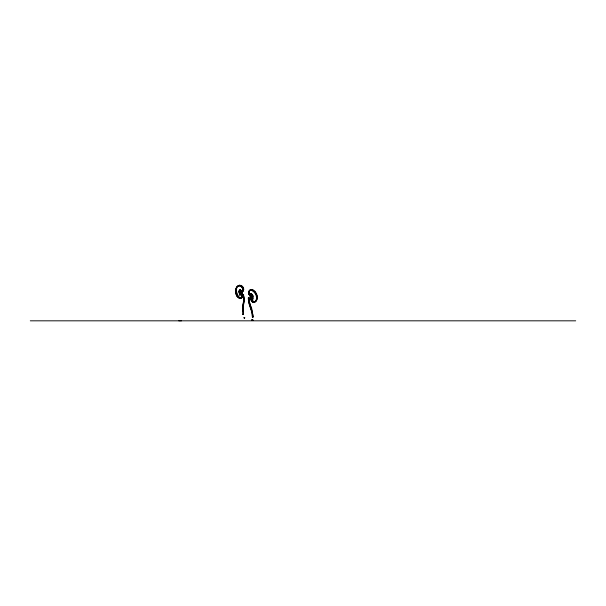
<?xml version="1.0" encoding="UTF-8"?>
<svg xmlns="http://www.w3.org/2000/svg" width="606" height="606" viewBox="0 0 606 606"><rect width="100%" height="100%" fill="white"/><g stroke="black" fill="none" stroke-linecap="round" stroke-linejoin="round"><path stroke-width="0.91" d="M252.21 296.849L250.778 298.288L252.134 296.539L250.899 297.788C249.43 301.796 255.99 304.545 256.33 299.515C257.77 295.448 252.687 287.517 248.566 291.433L248.596 293.592L249.354 295.13L250.051 295.546L251.604 294.243L251.755 294.895M256.33 299.515L257.088 298.758L255.111 301.917C261.012 298.19 253.793 284.956 248.566 291.433M251.437 298.334L251.376 297.296M240.65 293.289L240.862 291.206L241.62 290.448L242.551 291.281L243.188 291.039C245.619 287.214 239.438 282.722 236.923 286.949L238.688 285.449M237.681 286.191C233.583 289.032 235.567 298.872 240.938 298.16L241.756 296.099L240.802 293.531L241.559 292.774L240.476 294.554M241.62 290.448L240.847 291.865M250.854 297.031L250.793 297.894L251.884 296.842L251.967 295.887L251.604 295.38L250.998 295.614L250.846 295.001L251.604 294.243M239.817 293.842L239.309 294.796L240.044 293.592L239.325 293.024L239.317 293.509M250.899 299.531L251.657 298.773L251.21 300.455L251.967 299.697L251.543 301.061L252.301 300.303L253.429 301.379L253.331 302.341L254.634 301.659L254.482 302.288L255.24 301.53L252.157 301.788L251.657 297.031M241.552 293.084C243.014 293.751 242.733 296.364 241.696 297.402L240.052 297.554L237.097 296.395L237.294 294.614L236.242 289.986L237.06 286.941L236.302 287.698M239.067 290.713L240.037 291.63L239.809 289.744M243.104 294.955L242.635 295.433L243.779 299.894L242.817 306.174L243.377 305.886L244.476 299.705L243.483 294.751L242.809 295.319L243.892 299.864L242.801 306.015L242.824 311.628M243.377 294.864L244.354 299.735L243.059 306.113M240.218 291.342L242.43 291.797C244.195 289.032 241.067 284.888 237.931 286.206M250.808 294.789L249.687 293.713L249.127 291.706L249.96 289.926M240.938 298.16L242.173 296.796L240.938 298.16L241.241 297.614L239.84 298.394L240.052 297.554L238.65 297.985L239.408 297.228L237.916 297.387L238.673 296.629L237.294 294.614L236.537 295.372L236.916 293.66L236.158 294.418M252.376 294.63L251.422 295.614L251.641 293.88M240.324 289.721L239.961 290.827L240.203 290.077M252.543 317.218L252.376 317.105C252.467 310.325 248.043 304.485 248.354 297.811L249.339 298.031L249.339 302.296L251.687 308.636L253.149 317.006M252.361 316.15C252.657 309.825 247.543 303.788 248.74 297.796C249.286 303.78 252.543 310.386 253.088 316.855L252.838 317.105M249.157 298.046L248.422 298.107M249.339 298.031L248.869 298.5L248.24 298.122M251.702 294.501L251.982 294.183L251.475 294.463M243.938 299.75L244.407 299.879M252.376 317.105L253.232 316.802M242.695 314.484L243.551 314.181L242.695 314.484L242.983 305.742L243.377 305.886L243.551 314.181M243.354 314.37L243.256 305.909L242.885 306.106M250.604 296.395L250.46 295.387M242.12 292.509L242.112 292.024M251.179 308.81L251.687 308.636L251.089 308.818M243.673 294.743L243.195 295.213M240.438 290.16L240.688 289.774L240.082 290.425M240.279 292.706L240.999 291.986L240.65 293.554M240.65 293.902L241.408 292.077L241.173 291.554L240.627 291.789M244.46 317.87L244.407 318.097M252.134 296.539L250.899 297.788L251.952 296.811M240.794 293.842L241.559 292.774M241.415 297.554L242.514 295.342L241.756 296.099M240.582 294.774L240.074 294.66L240.203 295.092L239.908 294.152L239.741 295.175L239.506 294.561M243.673 317.9L244.112 317.461M235.764 288.865L236.522 288.108M238.961 285.934L239.718 285.176M235.484 290.744L236.242 289.986M240.165 286.115L240.915 285.358M240.893 286.433L241.65 285.668M235.522 291.872L236.279 291.115M241.658 287.032L242.415 286.274M235.787 293.236L236.545 292.478M242.468 288.039L243.226 287.282M242.885 289.214L243.642 288.456M241.18 291.751L241.938 290.994M242.885 290.372L243.642 289.615M237.097 296.395L237.855 295.637M242.733 291.221L243.491 290.463M242.43 291.797L243.188 291.039M241.044 293.88L241.802 293.122L241.393 294.205L242.15 293.448L241.627 294.789L242.385 294.031M239.294 298.311L240.052 297.554M239.84 298.394L240.597 297.637M240.484 298.379L241.241 297.614M249.877 290.319L250.634 289.562M248.369 292.463L249.127 291.706M250.558 290.221L251.316 289.463M251.763 290.395L252.52 289.638M248.596 293.592L249.354 292.834M248.93 294.471L249.687 293.713M252.869 290.963L253.626 290.206M249.354 295.13L250.111 294.365M250.626 295.44L251.384 294.683M254.058 291.978L254.815 291.221M254.846 292.903L255.603 292.145M255.634 294.198L256.391 293.44M256.293 296.122L257.05 295.364M256.474 297.213L257.232 296.455M252.157 301.788L252.914 301.03M252.672 302.136L253.429 301.379M256.474 298.47L257.232 297.713M253.331 302.341L254.088 301.583M253.876 302.417L254.634 301.659M255.755 301.182L256.512 300.425M253.043 297.463L251.808 297.531L253.164 298.97L252.452 297.887M252.429 297.652L252.899 297.705M242.18 291.812L242.188 292.539L241.483 292.94M243.847 299.72L244.476 299.705L243.892 299.864M251.066 295.955L251.71 296.137M251.331 297.334L250.695 297.16M252.058 320.279L252.194 319.862M250.263 296.773L250.967 296.069L250.498 295.107L249.884 296.44M251.808 297.531L252.793 297.228M248.786 302.659L249.339 302.296L248.854 302.583M252.088 295.092L252.604 295.046M251.846 298.576L252.301 299L252.058 298.122L252.793 299.212L252.55 298.644M178.815 320.824L181.535 320.794M30.3 320.824L575.7 320.824M240.044 293.592L239.302 293.296L239.787 293.584M252.558 320.241L252.914 319.885M251.081 294.107L250.748 293.652L251.346 294.849L251.111 293.705L251.142 294.425M250.437 297.41L250.801 297.917L250.748 297.281M239.878 290.403L239.521 289.971L239.741 290.365M248.528 293.228L248.808 294.471M252.338 298.319L252.384 298.72M240.021 294.342L240.059 294.758M239.211 290.335L239.241 290.865M251.111 298.569L251.043 299.622L251.111 298.569M251.778 319.976C251.861 321.468 252.702 318.764 251.778 319.976M244.392 317.847C244.241 319.354 245.354 316.65 244.392 317.847M252.399 319.695L253.073 320.43L252.399 319.695M253.013 295.675L251.77 296.47L253.308 296.645L252.52 296.342L253.013 295.675M239.059 292.084L238.673 292.228L239.855 292.456L238.772 291.266L239.059 292.084"/></g></svg>
